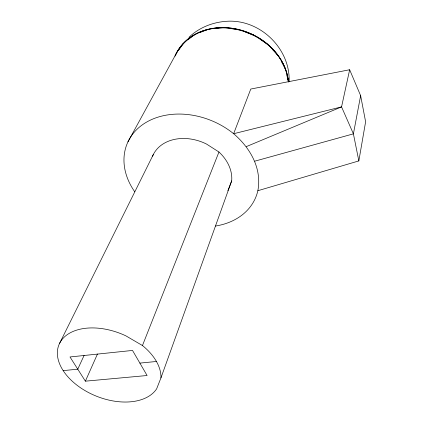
<?xml version="1.0" encoding="UTF-8"?>
<svg xmlns="http://www.w3.org/2000/svg" width="423" height="423" viewBox="0 0 423 423"><rect width="100%" height="100%" fill="white"/><g stroke="black" fill="none" stroke-linecap="round" stroke-linejoin="round"><path stroke-width="0.63" d="M215.444 226.046A69.668 53.732 22.9 0 0 257.861 190.715C262.075 168.354 250.205 147.87 233.639 133.726A69.668 53.732 22.9 0 0 146.242 122.31A69.668 53.732 22.9 0 0 134.715 191.741M289.136 81.581C290.384 49.179 261.192 20.267 228.854 21.176C214.138 21.642 199.571 27.046 188.917 37.361M257.861 190.715L358.841 160.914L365.615 121.782L360.639 95.651L349.657 69.747L250.76 89.057L233.639 133.726L341.557 106.892L349.657 69.747M360.639 95.651L353.406 133.848L358.841 160.914M288.312 81.893C282.908 30.038 202.575 5.356 175.809 54.382L175.334 55.392M160.946 377.908A54.583 34.073 22 0 0 142.456 345.533L125.938 335.883A53.758 33.56 22 0 0 60.489 341.721A53.758 33.56 22 0 0 90.57 393.586A53.758 33.56 22 0 0 156.642 388.837L160.946 377.908L231.682 180.875A42.168 32.497 22.9 0 0 218.961 152L206.519 144.053A41.528 32.005 22.9 0 0 152.555 156.24M227.875 190.71L231.682 180.875M142.456 345.533L218.961 152M85.383 381.176L69.996 356.964L132.515 350.44L147.093 375.513L85.383 381.176L97.454 354.04M84.108 355.405L77.763 369.189L63.164 370.622M59.617 343.291L153.348 154.485M127.942 141.885L175.804 54.387M178.934 49.824L183.069 43.791M187.891 39.82L193.871 35.135M199.936 32.56L207.381 29.605M246.276 146.628L341.557 106.892L353.406 133.848L254.81 161.168M214.265 28.658L222.641 27.691M139.876 363.103L156.441 361.48M229.842 28.478L238.519 29.599M245.483 32.079L253.8 35.22M259.997 39.202L267.315 44.114M272.269 49.29L278.048 55.577M281.406 61.541L285.239 68.716M286.789 75.008L288.481 81.882M175.259 55.582A59.981 50.395 23.8 0 1 237.911 29.383A59.981 50.395 23.8 0 1 288.475 81.813M174.979 56.18A59.981 50.395 23.8 0 1 237.515 29.287A59.981 50.395 23.8 0 1 288.46 81.803"/></g></svg>
